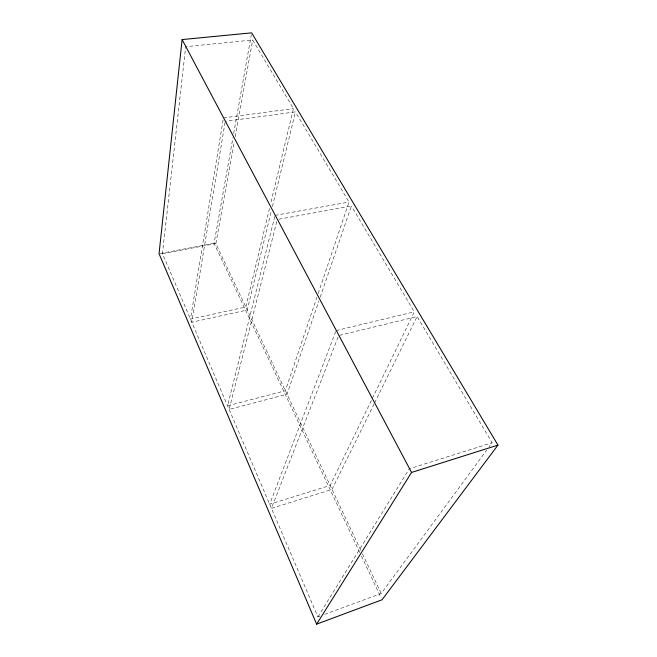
<?xml version="1.0" encoding="UTF-8"?>
<svg xmlns="http://www.w3.org/2000/svg" width="657" height="657" viewBox="0 0 657 657"><rect width="100%" height="100%" fill="white"/><g stroke="black" fill="none" stroke-linecap="round" stroke-linejoin="round"><path stroke-width="0.49" stroke-dasharray="3.29 2.46" d="M319.828 616.159L317.914 616.874L162.443 253.651L185.676 46.688L252.69 39.995L293.465 108.594L270.717 203.3M223.084 119.944L190.464 319.113L245.817 306.991L269.764 207.292M225.072 122.358L191.795 322.226L247.237 309.997L271.218 211.439M359.74 552.438L214.075 243.361L232.948 137.6M233.67 133.576L251.286 34.862M360.75 550.196L215.857 243.599L234.27 141.797M235.181 136.755L252.69 39.995M272.425 206.462L295.428 111.887L225.236 121.348M274.807 216.367L227.577 405.812L285.384 390.718L316.871 297.35M276.753 221.524L229.129 409.434L287.035 394.208L318.875 301.078M318.185 293.457L349.023 202.036L295.428 111.887M320.205 297.194L351.38 206.002L277.254 219.528M335.719 331.514L269.69 504.215L330.151 485.441L414.304 311.845L351.38 206.002M374.112 403.899L332.023 489.408L271.464 508.346L338.708 335.505L417.105 316.551L492.134 442.752L489.104 446.875M374.564 402.979L417.105 316.551M317.914 616.874L409.327 468.786L492.134 442.752M324.624 614.385L381.208 593.485L486.673 450.168M336.088 330.561L414.304 311.845M160.045 253.512L214.075 243.361M162.443 253.651L215.857 243.599M275.053 215.381L349.023 202.036M223.421 117.915L293.465 108.594M362.492 553.876L381.208 593.485M361.498 556.151L381.175 597.919"/><path stroke-width="0.99" d="M182.112 39.576L159.043 253.701L316.633 624.15L382.054 599.775L497.957 445.109L251.647 32.85L182.112 39.576L411.553 472.449L316.633 624.15M411.553 472.449L497.957 445.109"/></g></svg>
